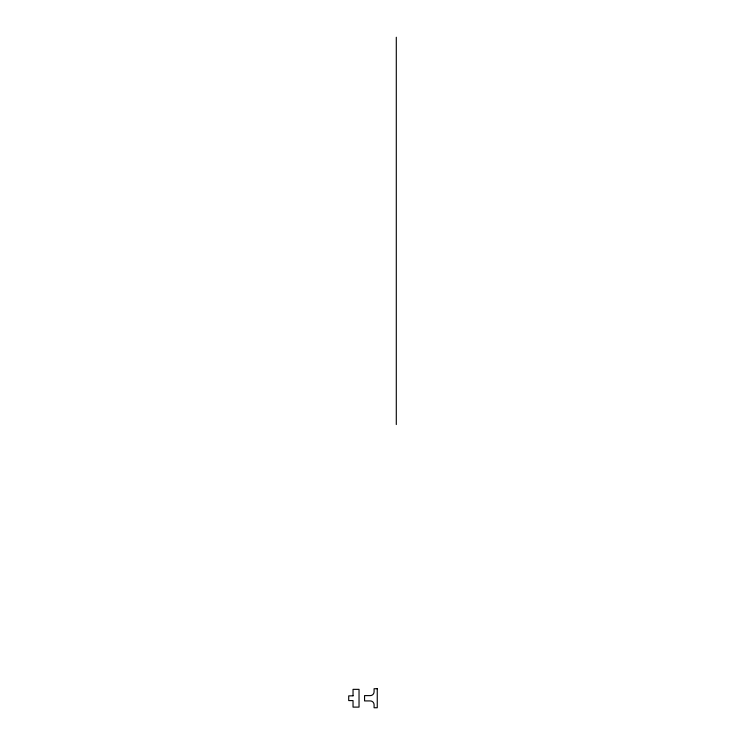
<?xml version="1.0" encoding="UTF-8"?>
<svg xmlns="http://www.w3.org/2000/svg" width="745" height="745" viewBox="0 0 745 745"><rect width="100%" height="100%" fill="white"/><g stroke="black" fill="none" stroke-linecap="round" stroke-linejoin="round"><path stroke-width="1.12" d="M396.293 37.25L396.293 424.548M353.037 695.811L348.707 695.886L348.707 700.579L353.037 700.579L353.037 707.117L359.034 707.117L359.034 689.349L353.037 689.349L353.037 695.811M377.259 688.715L374.083 688.715L374.083 691.798A3.809 3.809 0 0 1 370.284 695.607L364.566 695.607L364.566 700.924L370.284 700.924A3.809 3.809 0 0 1 374.083 704.723L374.083 707.75L377.259 707.75L377.259 688.715"/></g></svg>
